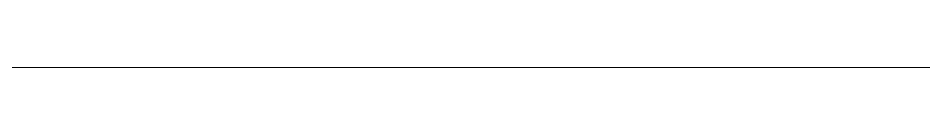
# Model space of a CAD drawing. Header units: millimetres. Extents: x -164500 to 426394, y -23753 to 102118.
# Drawn here: x 150613.81 to 150630.68, y 82199.36 to 82199.68 of the extents above; entities that cross this region are included whole.
import ezdxf

# ---------------------------------------------------------------- set-up
doc = ezdxf.new("R2010")
doc.units = ezdxf.units.MM
doc.layers.add('A-WALL', color=7, linetype='Continuous', lineweight=5)
doc.layers.add('I-WALL', color=7, linetype='Continuous', lineweight=5)

# ---------------------------------------------------------------- blocks, each defined once
blk = doc.blocks.new('2floor')
at = {"layer": 'I-WALL'}
h = blk.add_hatch(dxfattribs=at)
h.set_pattern_fill('FP_191', color=256, style=0, pattern_type=2)
h.set_pattern_definition([(0, (148772.123, 0), (243.84, 60.96), [20.117, -162.763, 20.117, -162.763, -975.36]), (0, (148772.123, 0), (243.84, 60.96), [-365.76, 20.117, -345.643, 20.117, -162.763, -426.72]), (0, (148772.123, 0), (243.84, 60.96), [-914.4, 20.117, -101.803, 20.117, -284.683]), (120, (148863.563, 30.48), (-174.7129, 180.69163), [20.117, -162.763, 20.117, -162.763, -975.36]), (120, (148863.563, 30.48), (-174.7129, 180.69163), [-365.76, 20.117, -345.643, 20.117, -162.763, -426.72]), (120, (148863.563, 30.48), (-174.7129, 180.69163), [-914.4, 20.117, -101.803, 20.117, -284.683]), (240, (148894.043, 152.4), (-69.1271, -241.65163), [20.117, -162.763, 20.117, -162.763, -975.36]), (240, (148894.043, 152.4), (-69.1271, -241.65163), [-365.76, 20.117, -345.643, 20.117, -162.763, -426.72]), (240, (148894.043, 152.4), (-69.1271, -241.65163), [-914.4, 20.117, -101.803, 20.117, -284.683])])
h.paths.add_polyline_path([(152282.123, 7660), (152282.123, 7680), (152112.123, 7680), (152112.123, 7672), (152057.123, 7672), (152057.123, 7660), (152262.123, 7660)])
h.paths.add_polyline_path([(148883.942, 7660), (150657.123, 7660), (150657.123, 7672), (150602.123, 7672), (150602.123, 7680), (148882.123, 7680), (148882.123, 7660)])
at = {"layer": 'A-WALL'}
blk.add_line((148902.123, 7660), (150657.123, 7660), dxfattribs=at)

msp = doc.modelspace()

# ---------------------------------------------------------------- block references
msp.add_blockref('2floor', (0, 74539.358))

doc.saveas('drawing.dxf')
